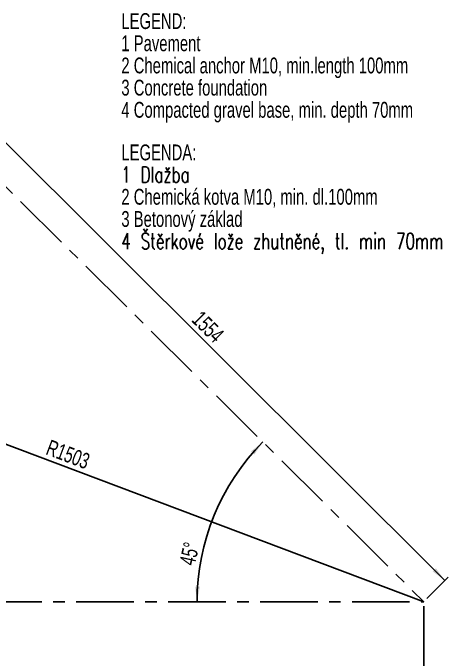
# Model space of a CAD drawing. Header units: millimetres. Extents: x 12 to 400, y 10 to 260.
# Drawn here: x 295 to 391.1, y 93.1 to 235.8 of the extents above; entities that cross this region are included whole.
import ezdxf

# ---------------------------------------------------------------- set-up
doc = ezdxf.new("R2010")
doc.units = ezdxf.units.MM
doc.linetypes.add('CENTERX2', pattern=[20.32, 12.7, -2.54, 2.54, -2.54])
doc.layers.add('HLADINA1', color=7, linetype='Continuous')
doc.styles.add('SLDTEXTSTYLE0', font='TXT', dxfattribs={"width": 0.7})
doc.styles.add('SLDTEXTSTYLE1', font='TXT', dxfattribs={"width": 0.7, "bigfont": 'bigfont'})
doc.dimstyles.new('SLDDIMSTYLE0', dxfattribs={"dimtxt": 3.5, "dimasz": 3.302, "dimexe": 0, "dimexo": 0.0625, "dimgap": 0.875, "dimtad": 1, "dimdec": 0, "dimlfac": 10, "dimrnd": 1e-09, "dimzin": 12, "dimdsep": 46, "dimtxsty": 'SLDTEXTSTYLE0', "dimsah": 1, "dimcen": 0.09, "dimadec": 0, "dimazin": 3, "dimtfac": 1, "dimtofl": 0, "dimtmove": 0, "dimatfit": 3, "dimfxl": 0, "dimfrac": 2, "dimtolj": 1, "dimtzin": 12, "dimarcsym": 0})
doc.dimstyles.new('SLDDIMSTYLE2', dxfattribs={"dimtxt": 3.5, "dimasz": 3.302, "dimexe": 0, "dimexo": 0.0625, "dimgap": 0.875, "dimtad": 1, "dimdec": 0, "dimlfac": 10, "dimrnd": 1e-09, "dimzin": 12, "dimdsep": 46, "dimtxsty": 'SLDTEXTSTYLE0', "dimsah": 1, "dimcen": 0, "dimadec": 0, "dimazin": 3, "dimtfac": 1, "dimtofl": 0, "dimtmove": 0, "dimatfit": 3, "dimfxl": 0, "dimfrac": 2, "dimtolj": 1, "dimtzin": 12, "dimarcsym": 0})
doc.dimstyles.new('SLDDIMSTYLE3', dxfattribs={"dimtxt": 3.5, "dimasz": 3.302, "dimexe": 0, "dimexo": 0.0625, "dimgap": 0.875, "dimtad": 1, "dimdec": 4, "dimlfac": 10, "dimzin": 12, "dimdsep": 46, "dimtxsty": 'SLDTEXTSTYLE0', "dimsah": 1, "dimcen": 0.09, "dimadec": 0, "dimazin": 3, "dimtfac": 1, "dimtofl": 0, "dimtmove": 0, "dimatfit": 3, "dimfxl": 0, "dimfrac": 2, "dimtolj": 1, "dimtzin": 12, "dimarcsym": 0})
doc.dimstyles.new('SLDDIMSTYLE4', dxfattribs={"dimtxt": 3.5, "dimasz": 3.302, "dimexe": 0, "dimexo": 0.0625, "dimgap": 0.875, "dimtad": 1, "dimlfac": 10, "dimrnd": 1e-09, "dimzin": 12, "dimdsep": 46, "dimtxsty": 'SLDTEXTSTYLE0', "dimsah": 1, "dimcen": 0.09, "dimadec": 0, "dimazin": 3, "dimtfac": 1, "dimtofl": 0, "dimtmove": 0, "dimatfit": 3, "dimfxl": 0, "dimfrac": 2, "dimtolj": 1, "dimtzin": 12, "dimarcsym": 0})

# ---------------------------------------------------------------- blocks, each defined once
blk = doc.blocks.new('SW_NOTE_2')
at = {"layer": 'HLADINA1', "color": 0, "char_height": 3.5, "attachment_point": 1}
for s, insert, style in [('LEGENDA:', (0, 4.51), 'SLDTEXTSTYLE0'), ('1 Dlažba', (0, -0.39), 'SLDTEXTSTYLE1'), ('2 Chemická kotva M10, min. dl.100mm', (0, -5.29), 'SLDTEXTSTYLE0'), ('3 Betonový základ', (0, -10.19), 'SLDTEXTSTYLE0'), ('4 Štěrkové lože zhutněné, tl. min 70mm', (0, -15.09), 'SLDTEXTSTYLE1')]:
    blk.add_mtext(s, dxfattribs=dict(at, insert=insert, style=style))
blk = doc.blocks.new('SW_NOTE_3')
at = {"layer": 'HLADINA1', "color": 0, "char_height": 3.5, "attachment_point": 1, "style": 'SLDTEXTSTYLE0'}
for s, insert in [('LEGEND:', (0, 4.51)), ('1 Pavement', (0, -0.39)), ('2 Chemical anchor M10, min.length 100mm', (0, -5.29)), ('3 Concrete foundation', (0, -10.19)), ('4 Compacted gravel base, min. depth 70mm', (0, -15.09))]:
    blk.add_mtext(s, dxfattribs=dict(at, insert=insert))
blk = doc.blocks.new('_D_2')
at = {"layer": 'HLADINA1'}
blk.add_line((245.02, 158.76), (385.71, 105.74), dxfattribs=at)
blk.add_arc((385.71, 105.74), 150.35, 154.2179, 159.7339, dxfattribs=at)
blk.add_solid([(245.02, 158.76), (247.93, 157.12), (248.29, 158.07)], dxfattribs=at)
at = {"layer": 'HLADINA1', "insert": (303.25, 141.63), "char_height": 3.5, "attachment_point": 1, "rotation": 339.3528, "style": 'SLDTEXTSTYLE0'}
blk.add_mtext('R1503', dxfattribs=at)
blk = doc.blocks.new('_D_3')
at = {"layer": 'HLADINA1'}
blk.add_arc((385.71, 105.74), 50.07, 135.2117, 180, dxfattribs=at)
for points in [[(350.17, 141.02), (347.55, 138.94), (348.3, 138.25)], [(335.64, 105.74), (336.26, 109.02), (335.24, 109.06)]]:
    blk.add_solid(points, dxfattribs=at)
at = {"layer": 'HLADINA1', "insert": (331.68, 114.3), "char_height": 3.5, "attachment_point": 1, "rotation": 77.1422, "style": 'SLDTEXTSTYLE0'}
blk.add_mtext('45°', dxfattribs=at)
blk = doc.blocks.new('_D_4')
at = {"layer": 'HLADINA1'}
for p, q in [((385.71, 104.74), (385.71, 78.97)), ((230.35, 92.24), (230.35, 78.97)), ((385.71, 79.97), (230.35, 79.97))]:
    blk.add_line(p, q, dxfattribs=at)
for points in [[(230.35, 79.97), (233.65, 79.46), (233.65, 80.48)], [(385.71, 79.97), (382.41, 80.48), (382.41, 79.46)]]:
    blk.add_solid(points, dxfattribs=at)
at = {"layer": 'HLADINA1', "insert": (302.44, 84.48), "char_height": 3.5, "attachment_point": 1, "style": 'SLDTEXTSTYLE0'}
blk.add_mtext('1554', dxfattribs=at)
blk = doc.blocks.new('_D_5')
at = {"layer": 'HLADINA1'}
for p, q in [((390.39, 110.44), (280.5, 219.89)), ((386.42, 106.45), (391.1, 111.15))]:
    blk.add_line(p, q, dxfattribs=at)
for points in [[(280.5, 219.89), (282.48, 217.2), (283.2, 217.92)], [(390.39, 110.44), (388.41, 113.13), (387.7, 112.41)]]:
    blk.add_solid(points, dxfattribs=at)
at = {"layer": 'HLADINA1', "insert": (336.73, 170.26), "char_height": 3.5, "attachment_point": 1, "rotation": 315.1169, "style": 'SLDTEXTSTYLE0'}
blk.add_mtext('1554', dxfattribs=at)

msp = doc.modelspace()

# ---------------------------------------------------------------- linework, layer by layer
at = {"layer": 'HLADINA1', "linetype": 'CENTERX2'}
for p in [(267.819937, 222.764249), (247.988531, 105.74056)]:
    msp.add_line(p, (385.711491, 105.74056), dxfattribs=at)

# ---------------------------------------------------------------- block references
at = {"layer": 'HLADINA1'}
for name, p in [('SW_NOTE_3', (318.914218, 231.231369)), ('SW_NOTE_2', (318.914218, 202.220157))]:
    msp.add_blockref(name, p, dxfattribs=at)

# ---------------------------------------------------------------- dimensions: what is measured, and where the dimension line sits
dim = msp.add_angular_dim_2l(base=(339.415911, 124.816705), line1=((267.819937, 222.764249), (385.711491, 105.74056)), line2=((247.988531, 105.74056), (385.711491, 105.74056)), dimstyle='SLDDIMSTYLE3', dxfattribs=at)
dim.commit()
dim.dimension.update_dxf_attribs({"geometry": '_D_3', "text_midpoint": (336.895265, 116.883098), "dimtype": 162})
dim = msp.add_linear_dim(base=(280.499587, 219.890394), p1=(385.711491, 105.74056), p2=(279.840815, 219.228929), angle=315.11689656, text='1554', dimstyle='SLDDIMSTYLE4', dxfattribs=at)
dim.commit()
dim.dimension.update_dxf_attribs({"geometry": '_D_5', "text_midpoint": (336.895265, 163.724368), "dimtype": 160})
dim = msp.add_radius_dim(center=(385.711491, 105.74056), mpoint=(245.020322, 158.755291), dimstyle='SLDDIMSTYLE2', dxfattribs=at)
dim.commit()
dim.dimension.update_dxf_attribs({"geometry": '_D_2', "text_midpoint": (307.169299, 135.336555), "dimtype": 164})
dim = msp.add_linear_dim(base=(230.348351, 79.972293), p1=(385.711491, 105.74056), p2=(230.348351, 93.24056), dimstyle='SLDDIMSTYLE0', dxfattribs=at)
dim.commit()
dim.dimension.update_dxf_attribs({"geometry": '_D_4', "text_midpoint": (307.169289, 79.972293), "dimtype": 160})

doc.saveas('drawing.dxf')
